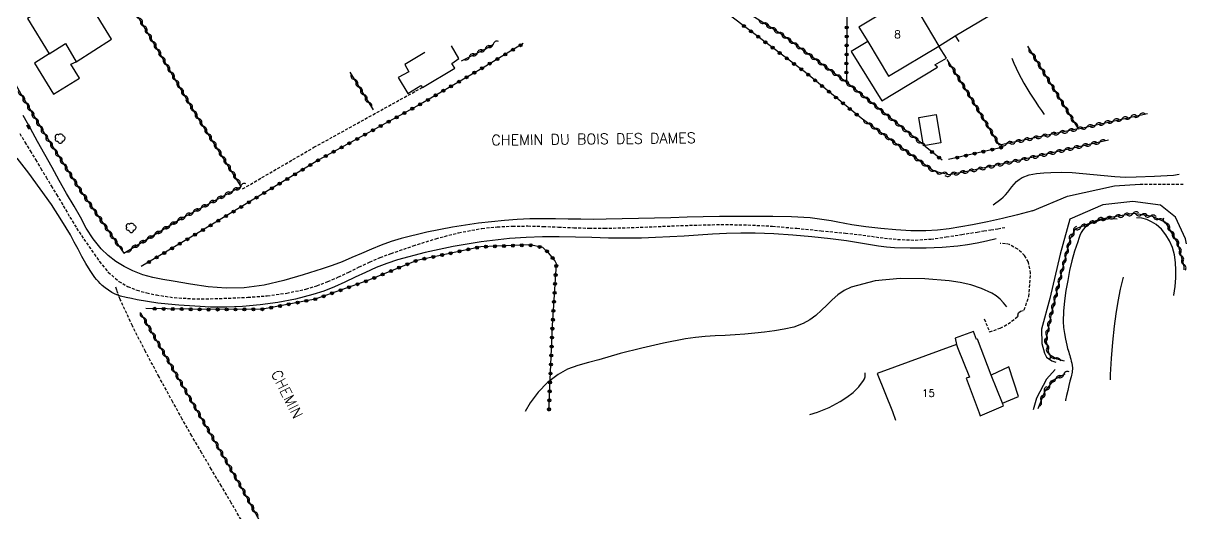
# Model space of a CAD drawing. Header units: millimetres. Extents: x 157000 to 158001, y 157000 to 158002.
# Drawn here: x 157534.4 to 157729, y 157254.3 to 157336.2 of the extents above; entities that cross this region are included whole.
import ezdxf
from ezdxf.enums import TextEntityAlignment as Align

# ---------------------------------------------------------------- set-up
doc = ezdxf.new("R2010")
doc.units = ezdxf.units.MM
doc.linetypes.add('DASHED', pattern=[0.75, 0.5, -0.25])
doc.layers.get('0').update_dxf_attribs({"linetype": 'CONTINUOUS'})
for name, color, linetype in [('W0001', 6, 'DASHED'), ('W0008', 7, 'CONTINUOUS'), ('W0017', 7, 'CONTINUOUS'), ('W0070', 7, 'DASHED'), ('W0101', 7, 'CONTINUOUS'), ('W0104', 1, 'CONTINUOUS'), ('W0112', 1, 'DASHED'), ('W0211', 2, 'CONTINUOUS'), ('W0214', 2, 'CONTINUOUS'), ('W0300', 7, 'CONTINUOUS'), ('W0310', 3, 'CONTINUOUS'), ('W0323', 7, 'CONTINUOUS'), ('W0401', 7, 'CONTINUOUS'), ('W0989', 7, 'CONTINUOUS'), ('W0991', 7, 'CONTINUOUS'), ('W1102', 7, 'CONTINUOUS')]:
    doc.layers.add(name, color=color, linetype=linetype)
doc.styles.get("Standard").update_dxf_attribs({"font": 'romans.shx', "width": 0.85})

# ---------------------------------------------------------------- blocks, each defined once
blk = doc.blocks.new('T401')
for p, q in [((-0.3, 0.3), (0, 0.3)), ((-0.3, -0.25), (-0.3, 0.3)), ((-0.3, 0.15), (0, 0.15)), ((-0.3, 0), (0, 0)), ((0, 0.3), (0, -0.25)), ((-0.3, -0.15), (0, -0.15)), ((-0.3, -0.25), (-0.3, -0.3)), ((-0.3, -0.3), (0, -0.3)), ((0, -0.3), (0, -0.25))]:
    blk.add_line(p, q)
blk = doc.blocks.new('T300')
for p, q in [((-0.8, 0.51), (-0.86, 0.34)), ((-0.86, 0.34), (-0.86, 0.17)), ((-0.86, 0.17), (-0.74, 0.06)), ((-0.69, 0.63), (-0.8, 0.51)), ((-0.8, -0.06), (-0.74, 0.06)), ((-0.74, 0.06), (-0.69, 0.11)), ((-0.57, 0.69), (-0.69, 0.63)), ((-0.46, 0.69), (-0.57, 0.69)), ((-0.29, 0.63), (-0.46, 0.69)), ((-0.29, 0.63), (-0.17, 0.74)), ((-0.23, 0.57), (-0.29, 0.63)), ((-0.17, 0.74), (-0.06, 0.8)), ((-0.06, 0.8), (0.06, 0.8)), ((0.06, 0.8), (0.23, 0.74)), ((0.23, 0.74), (0.34, 0.63)), ((0.34, 0.63), (0.4, 0.51)), ((0.46, 0.46), (0.34, 0.46)), ((0.4, 0.51), (0.4, 0.46)), ((0.57, 0.4), (0.46, 0.46)), ((0.57, 0.4), (0.69, 0.29)), ((0.69, 0.29), (0.74, 0.17)), ((0.74, 0.06), (0.69, -0.17)), ((0.74, 0.17), (0.74, 0.06)), ((-0.8, -0.17), (-0.8, -0.06)), ((-0.8, -0.23), (-0.8, -0.17)), ((-0.74, -0.34), (-0.8, -0.23)), ((-0.69, -0.4), (-0.74, -0.34)), ((-0.51, -0.46), (-0.69, -0.4)), ((-0.4, -0.46), (-0.51, -0.46)), ((-0.4, -0.46), (-0.34, -0.46)), ((-0.34, -0.46), (-0.34, -0.4)), ((-0.34, -0.51), (-0.34, -0.46)), ((-0.29, -0.63), (-0.34, -0.51)), ((-0.17, -0.74), (-0.29, -0.63)), ((-0.06, -0.8), (-0.17, -0.74)), ((0.06, -0.8), (-0.06, -0.8)), ((0.17, -0.74), (0.06, -0.8)), ((0.23, -0.69), (0.17, -0.74)), ((0.29, -0.46), (0.23, -0.46)), ((0.29, -0.63), (0.23, -0.69)), ((0.46, -0.4), (0.29, -0.46)), ((0.34, -0.51), (0.29, -0.63)), ((0.34, -0.51), (0.34, -0.46)), ((0.57, -0.34), (0.46, -0.4)), ((0.63, -0.29), (0.57, -0.34)), ((0.69, -0.17), (0.63, -0.29))]:
    blk.add_line(p, q)
blk = doc.blocks.new('t310o')
at = {"color": 0, "linetype": 'Continuous'}
for centre, start, end in [((-0.5, 0.38), 216.8699, 323.1304), ((0.5, -0.37), 36.8699, 143.1303)]:
    blk.add_arc(centre, 0.625, start, end, dxfattribs=at)
blk = doc.blocks.new('t323o')
at = {"color": 0, "linetype": 'Continuous'}
for radius in [0.25, 0.15]:
    blk.add_circle((0, 0), radius, dxfattribs=at)

msp = doc.modelspace()

# ---------------------------------------------------------------- linework, layer by layer
at = {"layer": 'W0001'}
msp.add_lwpolyline([(157533.76, 157317.72), (157534.65, 157316.27), (157535.54, 157314.81), (157536.42, 157313.35), (157537.29, 157311.89), (157538.17, 157310.42), (157539.05, 157308.96), (157539.94, 157307.51), (157541.05, 157305.63), (157542.15, 157303.75), (157543.29, 157301.88), (157544.51, 157300.07), (157545.79, 157298.2), (157547.1, 157296.31), (157548.59, 157294.51), (157550.35, 157292.98), (157551.81, 157292.13), (157553.39, 157291.51), (157555.01, 157291.07), (157556.63, 157290.71), (157559.62, 157290.27), (157562.64, 157290.09), (157565.65, 157290.09), (157568.65, 157290.17), (157571.92, 157290.32), (157575.18, 157290.58), (157578.43, 157291.01), (157581.65, 157291.7), (157583.5, 157292.26), (157585.32, 157292.95), (157587.09, 157293.72), (157588.84, 157294.55), (157590.57, 157295.39), (157592.31, 157296.21), (157594.08, 157296.97), (157595.89, 157297.65), (157599.61, 157298.92), (157603.38, 157300.12), (157607.2, 157301.13), (157611.1, 157301.84), (157613.66, 157302.11), (157616.23, 157302.23), (157618.8, 157302.25), (157621.36, 157302.18), (157623.91, 157302.07), (157626.47, 157301.96), (157629.02, 157301.89), (157631.58, 157301.88), (157634.58, 157301.94), (157637.58, 157302.04), (157640.58, 157302.16), (157643.58, 157302.29), (157646.59, 157302.39), (157649.59, 157302.47), (157652.6, 157302.48), (157655.6, 157302.43), (157659.69, 157302.22), (157663.76, 157301.86), (157667.83, 157301.45), (157671.9, 157301.05), (157673.36, 157300.9), (157674.81, 157300.72), (157676.27, 157300.52), (157677.72, 157300.32), (157679.18, 157300.15), (157680.65, 157300.01), (157682.12, 157299.92), (157683.59, 157299.9), (157686.2, 157300.06), (157688.79, 157300.41), (157691.37, 157300.84), (157693.94, 157301.24), (157695.09, 157301.42), (157696.25, 157301.6), (157697.41, 157301.79), (157698.56, 157301.99)], dxfattribs=at)
at = {"layer": 'W0008'}
for points in [[(157703.19, 157304.8), (157700.71, 157304.13), (157698.2, 157303.52), (157695.69, 157302.96), (157693.16, 157302.47), (157691.23, 157302.12), (157689.29, 157301.8), (157687.34, 157301.55), (157685.38, 157301.42), (157682.85, 157301.42), (157680.32, 157301.58), (157677.81, 157301.83), (157675.31, 157302.11), (157674.14, 157302.27), (157672.98, 157302.45), (157671.83, 157302.66), (157670.67, 157302.88), (157669.52, 157303.09), (157668.36, 157303.29), (157667.2, 157303.46), (157666.03, 157303.59), (157662.91, 157303.78), (157659.78, 157303.85), (157656.65, 157303.84), (157653.53, 157303.83), (157650.82, 157303.81), (157648.11, 157303.77), (157645.41, 157303.71), (157642.7, 157303.64), (157639.99, 157303.56), (157637.29, 157303.49), (157634.58, 157303.42), (157631.87, 157303.37), (157629.75, 157303.36), (157627.62, 157303.37), (157625.5, 157303.41), (157623.38, 157303.44), (157621.25, 157303.45), (157619.12, 157303.42), (157616.99, 157303.33), (157614.87, 157303.18), (157610.51, 157302.7), (157606.18, 157302.05), (157601.87, 157301.21), (157597.61, 157300.15), (157595.91, 157299.63), (157594.25, 157299.03), (157592.6, 157298.36), (157590.97, 157297.67), (157589.35, 157296.96), (157587.72, 157296.28), (157586.06, 157295.64), (157584.38, 157295.07), (157581.19, 157294.07), (157577.96, 157293.11), (157574.67, 157292.33), (157571.31, 157291.88), (157568.31, 157291.83), (157565.32, 157292.08), (157562.36, 157292.5), (157559.42, 157293), (157557.72, 157293.3), (157556.02, 157293.64), (157554.34, 157294.1), (157552.71, 157294.73), (157551.25, 157295.47), (157549.87, 157296.33), (157548.57, 157297.32), (157547.38, 157298.45), (157546.03, 157300.09), (157544.91, 157301.9), (157543.91, 157303.75), (157542.88, 157305.57), (157541.62, 157307.71), (157540.39, 157309.86), (157539.17, 157312.03), (157537.97, 157314.2), (157536.77, 157316.37), (157535.57, 157318.54), (157534.36, 157320.71)], [(157697.11, 157300.12), (157695.53, 157299.71), (157693.94, 157299.38), (157692.33, 157299.11), (157690.72, 157298.9), (157688.07, 157298.67), (157685.41, 157298.54), (157682.76, 157298.52), (157680.1, 157298.62), (157678.76, 157298.72), (157677.42, 157298.88), (157676.08, 157299.08), (157674.75, 157299.3), (157673.42, 157299.52), (157672.1, 157299.75), (157670.76, 157299.94), (157669.43, 157300.11), (157666.28, 157300.43), (157663.12, 157300.71), (157659.96, 157300.92), (157656.79, 157301.03), (157654.41, 157301.03), (157652.03, 157300.97), (157649.65, 157300.86), (157647.28, 157300.72), (157644.91, 157300.56), (157642.53, 157300.42), (157640.16, 157300.3), (157637.78, 157300.22), (157635.02, 157300.2), (157632.27, 157300.24), (157629.51, 157300.31), (157626.76, 157300.39), (157624, 157300.44), (157621.24, 157300.44), (157618.48, 157300.35), (157615.72, 157300.15), (157610.98, 157299.6), (157606.27, 157298.84), (157601.6, 157297.84), (157596.99, 157296.61), (157595.17, 157296), (157593.39, 157295.28), (157591.64, 157294.49), (157589.91, 157293.67), (157588.18, 157292.85), (157586.43, 157292.07), (157584.64, 157291.37), (157582.82, 157290.77), (157579.91, 157290.03), (157576.97, 157289.47), (157574, 157289.06), (157571.02, 157288.77), (157568.36, 157288.66), (157565.69, 157288.69), (157563.04, 157288.82), (157560.39, 157289), (157558.63, 157289.16), (157556.89, 157289.36), (157555.15, 157289.62), (157553.41, 157289.92), (157552.49, 157290.1), (157551.56, 157290.28), (157550.63, 157290.51), (157549.74, 157290.85), (157549.16, 157291.15), (157548.61, 157291.5), (157548.08, 157291.89), (157547.58, 157292.31), (157547.25, 157292.62), (157546.93, 157292.95), (157546.63, 157293.29), (157546.35, 157293.66), (157545.57, 157294.79), (157544.85, 157295.95), (157544.17, 157297.15), (157543.52, 157298.36), (157542.89, 157299.57), (157542.24, 157300.77), (157541.56, 157301.96), (157540.84, 157303.13), (157539.06, 157305.82), (157537.21, 157308.46), (157535.29, 157311.06), (157533.32, 157313.62)]]:
    msp.add_lwpolyline(points, dxfattribs=at)
at = {"layer": 'W0017'}
for points in [[(157703.19, 157304.8), (157709.07, 157307.21), (157716.92, 157308.97), (157721.22, 157309.27)], [(157728.99, 157299.28), (157728.8, 157300.1), (157727.12, 157303.7), (157724.64, 157305.71), (157720, 157306.37), (157714.99, 157305.76), (157709.48, 157303.39)], [(157709.48, 157303.39), (157707.85, 157297.52), (157706.1, 157290.12), (157704.71, 157284.99), (157704.75, 157282.6), (157705.21, 157281), (157705.53, 157280.28), (157706.42, 157279.68), (157707.12, 157279.49)], [(157706.99, 157278.26), (157705.56, 157276.61), (157703.89, 157273.43), (157703.3, 157271.51)]]:
    msp.add_lwpolyline(points, dxfattribs=at)
at = {"layer": 'W0070'}
msp.add_lwpolyline([(157570.79, 157253.14), (157569.16, 157255.95), (157567.51, 157258.75), (157565.85, 157261.54), (157564.2, 157264.34), (157562.56, 157267.14), (157560.95, 157269.96), (157559.38, 157272.8), (157557.08, 157277.02), (157554.8, 157281.26), (157552.61, 157285.56), (157550.6, 157289.93), (157550.38, 157290.46), (157550.17, 157291), (157549.99, 157291.54), (157549.82, 157292.09)], dxfattribs=at)
at = {"layer": 'W0101'}
for points in [[(157687.52, 157332.33), (157690.3, 157334.03), (157695.76, 157337.31), (157696.26, 157337.63), (157690.71, 157345.59), (157685.54, 157342.21), (157684.85, 157342.94), (157682.23, 157341.33)], [(157542.05, 157344.73), (157539.15, 157342.91), (157540.69, 157340.4), (157535.09, 157336.95), (157538.69, 157331.03)], [(157543.23, 157329.73), (157549.13, 157333.51), (157545.39, 157339.58), (157542.05, 157344.73)], [(157682.23, 157341.33), (157679.64, 157339.74), (157680.01, 157339.02), (157674.15, 157335.49), (157675.65, 157333.13), (157679.12, 157327.3), (157687.52, 157332.33)], [(157538.68, 157331.02), (157541.4, 157332.75), (157543.23, 157329.73)], [(157690.52, 157282.44), (157677.23, 157277.59), (157679.77, 157271.22), (157680.29, 157269.78)], [(157690.52, 157282.44), (157690.69, 157281.93), (157692.66, 157276.94), (157692.14, 157276.77), (157694.29, 157271.02)]]:
    msp.add_lwpolyline(points, dxfattribs=at)
at = {"layer": 'W0104'}
for points in [[(157690.3, 157334.03), (157690.87, 157333.13)], [(157601.54, 157331.26), (157598.18, 157329.27), (157598.87, 157328.04), (157597.11, 157327.11), (157598.68, 157324.39), (157600.88, 157325.74), (157601.14, 157325.41), (157606.59, 157328.63), (157606.09, 157329.4), (157607.26, 157330.25), (157605.98, 157332.37)], [(157675.65, 157333.13), (157672.88, 157331.46), (157678.03, 157323.17), (157687.29, 157328.81), (157686.89, 157329.23), (157688.8, 157330.3), (157687.52, 157332.32), (157687.52, 157332.33)], [(157538.69, 157331.03), (157536.26, 157329.51), (157539.42, 157324.3), (157543.78, 157326.95), (157542.33, 157329.32), (157543.23, 157329.73)], [(157693.36, 157284.59), (157690.25, 157283.46), (157690.52, 157282.44)], [(157694.29, 157271.02), (157694.43, 157270.49), (157698.34, 157272.19), (157698.21, 157272.61), (157700.85, 157273.72), (157699.26, 157278.68), (157696.31, 157277.31), (157694.01, 157283.31), (157693.82, 157283.25), (157693.36, 157284.59)], [(157698.2, 157272.6), (157696.31, 157277.31)]]:
    msp.add_lwpolyline(points, dxfattribs=at)
msp.add_lwpolyline([(157687.11, 157320.9), (157687.9, 157316.15), (157685, 157315.67), (157684.21, 157320.42)], close=True, dxfattribs=at)
at = {"layer": 'W0112'}
for points in [[(157571.06, 157308.46), (157583, 157315.41), (157601.07, 157325.4)], [(157721.21, 157309.27), (157728.4, 157309.22)], [(157696.02, 157284.53), (157697.81, 157285.15), (157699.12, 157285.87), (157700.65, 157287.03), (157700.79, 157287.14), (157700.76, 157287.36), (157700.88, 157287.72), (157701.19, 157288.02), (157701.83, 157288.18), (157701.84, 157288.2), (157702.59, 157290.46), (157702.89, 157294.34), (157702.53, 157296.22), (157701.9, 157297.3), (157700.75, 157298.37), (157699.37, 157299.13), (157698.69, 157299.28), (157697.81, 157299.31)], [(157695.15, 157286.71), (157696.02, 157284.53)]]:
    msp.add_lwpolyline(points, dxfattribs=at)
at = {"layer": 'W0211'}
for points in [[(157717.36, 157303.41), (157716.37, 157303.44), (157715.38, 157303.36), (157714.41, 157303.16), (157713.46, 157302.86), (157712.96, 157302.64), (157712.49, 157302.36), (157712.05, 157302.03), (157711.66, 157301.64), (157711.35, 157301.17), (157711.12, 157300.66), (157710.94, 157300.13), (157710.77, 157299.62), (157710.25, 157298.03), (157709.81, 157296.42), (157709.42, 157294.79), (157709.1, 157293.15), (157708.8, 157291.45), (157708.56, 157289.74), (157708.39, 157288.01), (157708.36, 157286.28), (157708.42, 157285.28), (157708.56, 157284.29), (157708.74, 157283.31), (157708.94, 157282.34), (157709.01, 157282.04), (157709.09, 157281.75), (157709.18, 157281.46), (157709.27, 157281.17), (157709.36, 157280.88), (157709.45, 157280.58), (157709.53, 157280.29), (157709.61, 157280), (157709.7, 157279.64), (157709.79, 157279.28), (157709.86, 157278.91), (157709.89, 157278.54), (157709.82, 157277.78), (157709.66, 157277.03), (157709.46, 157276.29), (157709.29, 157275.55), (157709.11, 157274.73), (157708.92, 157273.91), (157708.73, 157273.1), (157708.71, 157273.01)], [(157726.83, 157290.61), (157726.85, 157290.7), (157726.97, 157291.42), (157727.06, 157292.14), (157727.13, 157292.87), (157727.17, 157293.6), (157727.18, 157294.86), (157727.14, 157296.14), (157726.97, 157297.41), (157726.62, 157298.65), (157726.14, 157299.74), (157725.53, 157300.76), (157724.78, 157301.7), (157723.89, 157302.5), (157723.14, 157302.97), (157722.33, 157303.32), (157721.48, 157303.54), (157720.6, 157303.63)], [(157698.91, 157288.73), (157698.38, 157289.41), (157697.78, 157290.02), (157697.12, 157290.56), (157696.39, 157291.02), (157694.69, 157291.82), (157692.91, 157292.4), (157691.09, 157292.8), (157689.25, 157293.06), (157685.18, 157293.4), (157681.05, 157293.48), (157676.91, 157293.08), (157672.87, 157291.99), (157671.71, 157291.44), (157670.66, 157290.71), (157669.69, 157289.89), (157668.79, 157289.02), (157667.9, 157288.15), (157666.98, 157287.3), (157665.97, 157286.54), (157664.87, 157285.92), (157663.3, 157285.34), (157661.67, 157284.98), (157660.03, 157284.74), (157658.4, 157284.51), (157656.75, 157284.3), (157655.1, 157284.14), (157653.44, 157284.04), (157651.78, 157283.95), (157650.13, 157283.86), (157648.47, 157283.74), (157646.81, 157283.58), (157645.17, 157283.35), (157641.49, 157282.67), (157637.84, 157281.84), (157634.23, 157280.9), (157630.64, 157279.87), (157628.92, 157279.4), (157627.16, 157278.93), (157625.44, 157278.32), (157623.83, 157277.43), (157622.08, 157276.06), (157620.51, 157274.47), (157619.17, 157272.69), (157618.34, 157271.24)]]:
    msp.add_lwpolyline(points, dxfattribs=at)
at = {"layer": 'W0214'}
for points in [[(157718.36, 157293.71), (157717.9, 157291.67), (157717.5, 157289.61), (157717.15, 157287.55), (157716.86, 157285.47), (157716.57, 157282.79), (157716.37, 157280.1), (157716.23, 157277.41), (157716.19, 157276.53)], [(157665.94, 157270.71), (157667.22, 157271.13), (157669.18, 157271.91), (157671.05, 157272.9), (157672.14, 157273.61), (157673.2, 157274.4), (157674.17, 157275.32), (157674.95, 157276.41), (157675.1, 157276.71), (157675.19, 157277.03), (157675.23, 157277.36), (157675.22, 157277.7)]]:
    msp.add_lwpolyline(points, dxfattribs=at)
at = {"layer": 'W0300'}
for points in [[(157699.73, 157330.3), (157700.09, 157329.46), (157700.48, 157328.63), (157700.88, 157327.8), (157701.3, 157326.99), (157701.77, 157326.14), (157702.27, 157325.3), (157702.78, 157324.46), (157703.3, 157323.64), (157703.75, 157322.94), (157704.21, 157322.25), (157704.69, 157321.56), (157705.17, 157320.89)], [(157696.61, 157305.81), (157697.06, 157306.1), (157697.49, 157306.41), (157697.91, 157306.74), (157698.32, 157307.09), (157698.72, 157307.48), (157699.09, 157307.91), (157699.44, 157308.36), (157699.78, 157308.8), (157700.14, 157309.25), (157700.54, 157309.67), (157700.98, 157310.05), (157701.47, 157310.36), (157702.64, 157310.82), (157703.86, 157311.05), (157705.09, 157311.15), (157706.29, 157311.21), (157708.08, 157311.26), (157709.87, 157311.19), (157711.65, 157311.05), (157713.42, 157310.86), (157715.19, 157310.67), (157716.97, 157310.52), (157718.75, 157310.44), (157720.54, 157310.47), (157723.63, 157310.58), (157726.79, 157310.74), (157727.77, 157310.9)]]:
    msp.add_lwpolyline(points, dxfattribs=at)
at = {"layer": 'W0310'}
for points in [[(157551.2, 157297.69), (157560.89, 157303.54), (157570.84, 157308.87), (157563.27, 157320.84), (157554.44, 157335.83), (157544.13, 157353.11)], [(157684.74, 157315.98), (157677.33, 157322.04), (157671.83, 157326.49), (157661.3, 157334.28), (157650.54, 157341.07), (157641.82, 157346.64)], [(157528.84, 157336.91), (157529.3, 157333.3), (157530.86, 157329.86), (157534.21, 157323.87), (157538, 157317.47), (157544.11, 157307.93), (157551.19, 157297.69)], [(157607.66, 157329.86), (157611.68, 157331.9), (157613.01, 157332.64)], [(157702.38, 157332.35), (157710.87, 157318.49), (157697.68, 157315.77), (157692.49, 157324.34), (157688.95, 157330.1)], [(157588.98, 157327.98), (157592.92, 157321.67)], [(157715.93, 157316.63), (157701.57, 157313.36), (157692.82, 157311.46), (157689.24, 157310.83), (157686.68, 157311.4), (157682.98, 157314.11), (157674.52, 157320.29)], [(157710.87, 157318.49), (157719.91, 157320.53), (157722.43, 157321.06)], [(157728.6, 157294.9), (157728.61, 157295.48), (157727.55, 157299.38), (157725.51, 157302.85), (157723.28, 157303.86), (157720.14, 157304.33), (157714.36, 157303.32), (157710.34, 157301.69), (157709.54, 157300.17), (157707.68, 157293), (157706.26, 157287.26), (157705.42, 157283.21), (157705.92, 157280.82), (157707.28, 157280.01), (157708.5, 157279.71)], [(157617.52, 157171), (157612.87, 157179.95), (157599.91, 157204.15), (157583.62, 157235.01), (157571.22, 157257.9), (157554.04, 157287.65)], [(157708.62, 157277.49), (157706.76, 157276.49), (157705.29, 157274.6), (157704.08, 157271.64)]]:
    msp.add_lwpolyline(points, dxfattribs=at)
at = {"layer": 'W0323'}
for points in [[(157673.81, 157349.2), (157672.37, 157348.36), (157672.17, 157338.79), (157672.07, 157326.44)], [(157674.52, 157320.29), (157665.21, 157327.94), (157652.53, 157337.5), (157648.38, 157340.39), (157643.75, 157342.73), (157643.5, 157342.79)], [(157618, 157332.75), (157611.17, 157328.67), (157600.82, 157322.62), (157583.92, 157313.36), (157563.36, 157300.94), (157554.09, 157295.45)], [(157688.1, 157313.26), (157685.24, 157315.56)], [(157698.09, 157315.39), (157689.16, 157313.36)], [(157622.3, 157271.27), (157622.91, 157285.6), (157623.55, 157295.93), (157623.27, 157296.45), (157622.3, 157297.73), (157621.31, 157298.65), (157619.09, 157299.07), (157610.9, 157298.76), (157600.2, 157296.49), (157592, 157293.12), (157583.19, 157290.01), (157574.47, 157288.32), (157565.6, 157288.26), (157554.87, 157288.43)]]:
    msp.add_lwpolyline(points, dxfattribs=at)
at = {"layer": 'W1102'}
msp.add_lwpolyline([(157682.23, 157341.33), (157687.52, 157332.33)], dxfattribs=at)

# ---------------------------------------------------------------- block references
at = {"layer": 'W0300'}
for p in [(157540.56, 157316.86), (157552.44, 157301.93)]:
    msp.add_blockref('T300', p, dxfattribs=at)
at = {"layer": 'W0310'}
for p, rotation in [((157553.76, 157336.98), 120.8124029093603), ((157554.53, 157335.69), 120.5129738071819), ((157658.28, 157336.18), 147.7522014545094), ((157659.55, 157335.38), 147.7522014545094), ((157555.29, 157334.39), 120.5129738071819), ((157556.05, 157333.1), 120.5129738071819), ((157660.82, 157334.58), 147.7522014545094), ((157662.05, 157333.72), 143.4958858783561), ((157556.81, 157331.81), 120.5129738071819), ((157610.34, 157331.22), 26.8832630844528), ((157611.67, 157331.9), 26.8832630844528), ((157612.98, 157332.63), 29.20979272196738), ((157663.25, 157332.83), 143.4958858783561), ((157664.46, 157331.94), 143.4958858783561), ((157665.67, 157331.04), 143.4958858783561), ((157703.15, 157331.09), 301.4910563786682), ((157557.57, 157330.52), 120.5129738071819), ((157558.33, 157329.23), 120.5129738071819), ((157609, 157330.54), 26.8832630844528), ((157666.87, 157330.15), 143.4958858783561), ((157668.08, 157329.26), 143.4958858783561), ((157703.94, 157329.81), 301.4910563786682), ((157559.1, 157327.93), 120.5129738071819), ((157669.28, 157328.37), 143.4958858783561), ((157670.49, 157327.48), 143.4958858783561), ((157689.73, 157328.82), 121.642477960924), ((157690.52, 157327.54), 121.642477960924), ((157704.72, 157328.53), 301.4910563786682), ((157705.5, 157327.25), 301.4910563786682), ((157559.86, 157326.64), 120.5129738071819), ((157560.62, 157325.35), 120.5129738071819), ((157589.74, 157326.76), 301.9124362163008), ((157590.54, 157325.49), 301.9124362163008), ((157671.69, 157326.58), 143.4958858783561), ((157672.86, 157325.65), 141.0569522052147), ((157691.31, 157326.26), 121.642477960924), ((157706.29, 157325.97), 301.4910563786682), ((157534.07, 157324.12), 299.1972717704829), ((157561.38, 157324.06), 120.5129738071819), ((157591.33, 157324.21), 301.9124362163008), ((157674.03, 157324.7), 141.0569522052147), ((157675.2, 157323.76), 141.0569522052147), ((157692.1, 157324.99), 121.642477960924), ((157692.88, 157323.71), 121.2090616656717), ((157707.07, 157324.69), 301.4910563786682), ((157707.85, 157323.41), 301.4910563786682), ((157534.83, 157322.82), 300.624153614628), ((157535.6, 157321.53), 300.624153614628), ((157562.14, 157322.76), 120.5129738071819), ((157562.9, 157321.47), 120.5129738071819), ((157592.12, 157322.94), 301.9124362163008), ((157676.36, 157322.82), 141.0569522052147), ((157677.53, 157321.87), 140.7139617931277), ((157693.66, 157322.42), 121.2090616656717), ((157694.43, 157321.14), 121.2090616656717), ((157708.64, 157322.13), 301.4910563786682), ((157536.36, 157320.24), 300.624153614628), ((157563.69, 157320.19), 122.2940082881312), ((157675.73, 157319.41), 143.8684796361797), ((157678.69, 157320.92), 140.7139617931277), ((157679.85, 157319.97), 140.7139617931277), ((157695.21, 157319.86), 121.2090616656717), ((157709.42, 157320.85), 301.4910563786682), ((157710.21, 157319.57), 301.4910563786682), ((157716.72, 157319.81), 12.65686448177176), ((157718.18, 157320.14), 12.65686448177176), ((157719.65, 157320.47), 12.65686448177176), ((157721.11, 157320.78), 12.01236981193322), ((157537.12, 157318.95), 300.624153614628), ((157537.89, 157317.66), 300.624153614628), ((157564.49, 157318.92), 122.2940082881312), ((157565.29, 157317.66), 122.2940082881312), ((157676.94, 157318.52), 143.8684796361797), ((157678.16, 157317.64), 143.8684796361797), ((157681.01, 157319.02), 140.7139617931277), ((157682.17, 157318.07), 140.7139617931277), ((157695.99, 157318.58), 121.2090616656717), ((157696.76, 157317.29), 121.2090616656717), ((157707.7, 157317.84), 191.663064554988), ((157709.17, 157318.14), 191.663064554988), ((157710.64, 157318.45), 191.663064554988), ((157712.33, 157318.82), 12.65686448177176), ((157713.79, 157319.15), 12.65686448177176), ((157715.26, 157319.48), 12.65686448177176), ((157538.69, 157316.39), 302.6306626164134), ((157566.09, 157316.39), 122.2940082881312), ((157679.37, 157316.75), 143.8684796361797), ((157680.58, 157315.87), 143.8684796361797), ((157683.34, 157317.12), 140.7139617931277), ((157684.5, 157316.17), 140.7139617931277), ((157697.54, 157316.01), 121.2090616656717), ((157698.88, 157316.02), 191.663064554988), ((157700.35, 157316.32), 191.663064554988), ((157701.82, 157316.63), 191.663064554988), ((157703.29, 157316.93), 191.663064554988), ((157704.76, 157317.23), 191.663064554988), ((157706.23, 157317.54), 191.663064554988), ((157713.01, 157315.97), 192.8190941651803), ((157714.47, 157316.3), 192.8190941651803), ((157539.5, 157315.13), 302.6306626164134), ((157540.31, 157313.87), 302.6306626164134), ((157566.89, 157315.12), 122.2940082881312), ((157567.69, 157313.85), 122.2940082881312), ((157681.79, 157314.98), 143.8684796361797), ((157683, 157314.1), 143.7898230903798), ((157704.23, 157313.97), 192.8190941651803), ((157705.69, 157314.3), 192.8190941651803), ((157707.16, 157314.64), 192.8190941651803), ((157708.62, 157314.97), 192.8190941651803), ((157710.08, 157315.3), 192.8190941651803), ((157711.54, 157315.63), 192.8190941651803), ((157541.12, 157312.6), 302.6306626164134), ((157568.49, 157312.58), 122.2940082881312), ((157684.21, 157313.21), 143.7898230903798), ((157685.42, 157312.33), 143.7898230903798), ((157695.44, 157312.03), 192.2704857617388), ((157696.91, 157312.35), 192.2704857617388), ((157698.37, 157312.67), 192.2704857617388), ((157699.84, 157312.99), 192.2704857617388), ((157701.31, 157313.31), 192.2704857617388), ((157702.77, 157313.64), 192.8190941651803), ((157541.93, 157311.34), 302.6306626164134), ((157542.74, 157310.08), 302.6306626164134), ((157569.3, 157311.32), 122.2940082881312), ((157570.1, 157310.05), 122.2940082881312), ((157686.63, 157311.44), 143.7898230903798), ((157688.09, 157311.09), 167.4688225419498), ((157689.55, 157310.89), 189.9239148627405), ((157691.03, 157311.15), 189.9239148627405), ((157692.51, 157311.41), 189.9239148627405), ((157693.98, 157311.71), 192.2704857617388), ((157543.54, 157308.81), 302.6306626164134), ((157544.37, 157307.56), 304.6532634289204), ((157569.42, 157308.11), 28.19424155237859), ((157570.74, 157308.82), 28.19424155237859), ((157545.22, 157306.32), 304.6532634289204), ((157565.46, 157305.99), 28.19424155237859), ((157566.78, 157306.69), 28.19424155237859), ((157568.1, 157307.4), 28.19424155237859), ((157546.07, 157305.09), 304.6532634289204), ((157546.93, 157303.86), 304.6532634289204), ((157562.81, 157304.57), 28.19424155237859), ((157564.13, 157305.28), 28.19424155237859), ((157719.97, 157304.3), 189.9570421836046), ((157547.78, 157302.62), 304.6532634289204), ((157558.91, 157302.34), 31.12876847662695), ((157560.19, 157303.12), 31.12876847662695), ((157561.49, 157303.86), 28.19424155237859), ((157711.3, 157302.08), 201.9732177688628), ((157712.69, 157302.64), 201.9732177688628), ((157714.08, 157303.2), 201.9732177688628), ((157715.54, 157303.52), 189.9570421836046), ((157717.02, 157303.78), 189.9570421836046), ((157718.5, 157304.04), 189.9570421836046), ((157721.46, 157304.13), 171.5618177232715), ((157722.94, 157303.91), 171.5618177232715), ((157724.33, 157303.39), 155.6431767151258), ((157725.62, 157302.68), 120.4511109156968), ((157548.63, 157301.39), 304.6532634289204), ((157549.48, 157300.15), 304.6532634289204), ((157555.05, 157300.01), 31.12876847662695), ((157556.34, 157300.79), 31.12876847662695), ((157557.62, 157301.56), 31.12876847662695), ((157709.48, 157299.94), 255.5002207055252), ((157710.12, 157301.28), 242.2290567084516), ((157726.38, 157301.38), 120.4511109156968), ((157727.14, 157300.09), 120.4511109156968), ((157550.34, 157298.92), 304.6532634289204), ((157552.49, 157298.46), 31.12876847662695), ((157553.77, 157299.24), 31.12876847662695), ((157709.1, 157298.48), 255.5002207055252), ((157727.73, 157298.73), 105.1032729207982), ((157708.72, 157297.03), 255.5002207055252), ((157728.12, 157297.28), 105.1032729207982), ((157728.51, 157295.83), 105.1032729207982), ((157707.97, 157294.13), 255.5002207055252), ((157708.35, 157295.58), 255.5002207055252), ((157707.6, 157292.67), 256.0458891874187), ((157707.24, 157291.22), 256.0458891874187), ((157706.52, 157288.31), 256.0458891874187), ((157706.88, 157289.76), 256.0458891874187), ((157554.45, 157286.94), 120.008867609334), ((157706.17, 157286.85), 258.28719620224), ((157555.2, 157285.64), 120.008867609334), ((157555.95, 157284.34), 120.008867609334), ((157705.87, 157285.38), 258.28719620224), ((157556.71, 157283.04), 120.008867609334), ((157705.56, 157283.91), 258.28719620224), ((157705.58, 157282.44), 281.7596978586617), ((157557.46, 157281.74), 120.008867609334), ((157558.21, 157280.44), 120.008867609334), ((157705.88, 157280.97), 281.7596978586617), ((157558.96, 157279.15), 120.008867609334), ((157707.07, 157280.13), 329.4462908421208), ((157559.71, 157277.85), 120.008867609334), ((157560.46, 157276.55), 120.008867609334), ((157707.12, 157276.69), 208.368570066713), ((157708.44, 157277.4), 208.368570066713), ((157561.21, 157275.25), 120.008867609334), ((157705.22, 157274.42), 247.7515583925803), ((157706.09, 157275.63), 232.2110743475227), ((157561.96, 157273.95), 120.008867609334), ((157562.71, 157272.65), 120.008867609334), ((157704.65, 157273.03), 247.7515583925803), ((157563.46, 157271.35), 120.008867609334), ((157564.21, 157270.05), 120.008867609334), ((157564.96, 157268.75), 120.008867609334), ((157565.71, 157267.46), 120.008867609334), ((157566.46, 157266.16), 120.008867609334), ((157567.21, 157264.86), 120.008867609334), ((157567.96, 157263.56), 120.008867609334), ((157568.71, 157262.26), 120.008867609334), ((157569.46, 157260.96), 120.008867609334), ((157570.21, 157259.66), 120.008867609334), ((157570.96, 157258.36), 120.008867609334), ((157571.69, 157257.05), 118.4404289422195), ((157572.4, 157255.73), 118.4404289422195), ((157573.11, 157254.41), 118.4404289422195)]:
    msp.add_blockref('t310o', p, dxfattribs=dict(at, rotation=rotation))
at = {"layer": 'W0323'}
for p, rotation in [((157654.92, 157335.69), 142.9987680349842), ((157656.12, 157334.79), 142.9987680349842), ((157657.32, 157333.89), 142.9987680349842), ((157672.13, 157333.94), 269.5223530087306), ((157672.14, 157335.44), 269.5223530087306), ((157616.27, 157331.72), 210.8287043496421), ((157617.56, 157332.49), 210.8287043496421), ((157658.52, 157332.98), 142.9987680349842), ((157659.72, 157332.08), 142.9987680349842), ((157672.12, 157332.44), 269.5223530087306), ((157613.7, 157330.18), 210.8287043496421), ((157614.99, 157330.95), 210.8287043496421), ((157660.91, 157331.18), 142.9987680349842), ((157662.11, 157330.28), 142.9987680349842), ((157672.1, 157330.94), 269.5223530087306), ((157609.83, 157327.89), 210.3255518746399), ((157611.12, 157328.64), 210.3255518746399), ((157612.41, 157329.41), 210.8287043496421), ((157663.31, 157329.37), 142.9987680349842), ((157664.51, 157328.47), 142.9987680349842), ((157672.08, 157327.94), 269.5223530087306), ((157672.09, 157329.44), 269.5223530087306), ((157607.24, 157326.37), 210.3255518746399), ((157608.53, 157327.13), 210.3255518746399), ((157665.69, 157327.55), 140.5894987815765), ((157666.85, 157326.59), 140.5894987815765), ((157668.01, 157325.64), 140.5894987815765), ((157603.35, 157324.1), 210.3255518746399), ((157604.65, 157324.86), 210.3255518746399), ((157605.94, 157325.61), 210.3255518746399), ((157669.17, 157324.69), 140.5894987815765), ((157670.33, 157323.74), 140.5894987815765), ((157599.45, 157321.87), 208.7160754177128), ((157600.76, 157322.59), 208.7160754177128), ((157602.06, 157323.34), 210.3255518746399), ((157671.48, 157322.79), 140.5894987815765), ((157672.64, 157321.83), 140.5894987815765), ((157596.82, 157320.42), 208.7160754177128), ((157598.13, 157321.14), 208.7160754177128), ((157673.8, 157320.88), 140.5894987815765), ((157592.87, 157318.26), 208.7160754177128), ((157594.18, 157318.98), 208.7160754177128), ((157595.5, 157319.7), 208.7160754177128), ((157588.92, 157316.1), 208.7160754177128), ((157590.24, 157316.82), 208.7160754177128), ((157591.55, 157317.54), 208.7160754177128), ((157586.29, 157314.66), 208.7160754177128), ((157587.61, 157315.38), 208.7160754177128), ((157686.41, 157314.62), 141.0715205229023), ((157692.09, 157314.03), 192.8206285224009), ((157693.55, 157314.36), 192.8206285224009), ((157695.01, 157314.69), 192.8206285224009), ((157696.48, 157315.03), 192.8206285224009), ((157697.94, 157315.36), 192.8206285224009), ((157582.38, 157312.43), 211.1450134190247), ((157583.67, 157313.21), 211.1450134190247), ((157584.98, 157313.94), 208.7160754177128), ((157687.58, 157313.68), 141.0715205229023), ((157690.62, 157313.69), 192.8206285224009), ((157578.53, 157310.1), 211.1450134190247), ((157579.81, 157310.88), 211.1450134190247), ((157581.1, 157311.65), 211.1450134190247), ((157575.96, 157308.55), 211.1450134190247), ((157577.25, 157309.33), 211.1450134190247), ((157572.11, 157306.22), 211.1450134190247), ((157573.4, 157307), 211.1450134190247), ((157574.68, 157307.78), 211.1450134190247), ((157569.54, 157304.67), 211.1450134190247), ((157570.83, 157305.45), 211.1450134190247), ((157565.69, 157302.34), 211.1450134190247), ((157566.98, 157303.12), 211.1450134190247), ((157568.26, 157303.9), 211.1450134190247), ((157563.12, 157300.8), 210.6164583912217), ((157564.41, 157301.57), 211.1450134190247), ((157559.25, 157298.5), 210.6164583912217), ((157560.54, 157299.27), 210.6164583912217), ((157561.83, 157300.03), 210.6164583912217), ((157610.29, 157298.63), 191.9498927829634), ((157611.77, 157298.79), 182.1345627665375), ((157613.27, 157298.85), 182.1345627665375), ((157614.77, 157298.9), 182.1345627665375), ((157616.27, 157298.96), 182.1345627665375), ((157617.77, 157299.02), 182.1345627665375), ((157619.26, 157299.03), 169.3273248569843), ((157620.74, 157298.75), 169.3273248569843), ((157556.67, 157296.98), 210.6164583912217), ((157557.96, 157297.74), 210.6164583912217), ((157601.48, 157296.77), 191.9498927829634), ((157602.95, 157297.08), 191.9498927829634), ((157604.42, 157297.39), 191.9498927829634), ((157605.88, 157297.7), 191.9498927829634), ((157607.35, 157298.01), 191.9498927829634), ((157608.82, 157298.32), 191.9498927829634), ((157621.98, 157298.02), 137.4296364700426), ((157622.94, 157296.88), 127.0049954109994), ((157555.38, 157296.21), 210.6164583912217), ((157595.86, 157294.71), 202.3601176490154), ((157597.25, 157295.28), 202.3601176490154), ((157598.64, 157295.85), 202.3601176490154), ((157600.02, 157296.42), 202.3601176490154), ((157623.53, 157295.56), 86.45371730565915), ((157591.69, 157293.01), 199.4597809574873), ((157593.09, 157293.57), 202.3601176490154), ((157594.47, 157294.14), 202.3601176490154), ((157623.43, 157294.06), 86.45371730565915), ((157586.04, 157291.01), 199.4597809574873), ((157587.45, 157291.51), 199.4597809574873), ((157588.87, 157292.01), 199.4597809574873), ((157590.28, 157292.51), 199.4597809574873), ((157623.25, 157291.07), 86.45371730565915), ((157623.34, 157292.56), 86.45371730565915), ((157577.32, 157288.87), 190.9269128913338), ((157578.79, 157289.16), 190.9269128913338), ((157580.26, 157289.44), 190.9269128913338), ((157581.74, 157289.73), 190.9269128913338), ((157583.21, 157290.01), 199.4597809574873), ((157584.62, 157290.51), 199.4597809574873), ((157623.15, 157289.57), 86.45371730565915), ((157556.37, 157288.41), 179.0764711690956), ((157557.87, 157288.38), 179.0764711690956), ((157559.37, 157288.36), 179.0764711690956), ((157560.87, 157288.34), 179.0764711690956), ((157562.37, 157288.31), 179.0764711690956), ((157563.87, 157288.29), 179.0764711690956), ((157565.37, 157288.26), 179.0764711690956), ((157566.87, 157288.27), 180.4137741074547), ((157568.37, 157288.28), 180.4137741074547), ((157569.87, 157288.29), 180.4137741074547), ((157571.37, 157288.3), 180.4137741074547), ((157572.87, 157288.31), 180.4137741074547), ((157574.37, 157288.32), 180.4137741074547), ((157575.84, 157288.59), 190.9269128913338), ((157623.06, 157288.07), 86.45371730565915), ((157622.89, 157285.08), 87.58710183686854), ((157622.97, 157286.58), 86.45371730565915), ((157622.82, 157283.58), 87.58710183686854), ((157622.76, 157282.08), 87.58710183686854), ((157622.63, 157279.08), 87.58710183686854), ((157622.7, 157280.58), 87.58710183686854), ((157622.57, 157277.58), 87.58710183686854), ((157622.51, 157276.09), 87.58710183686854), ((157622.44, 157274.59), 87.58710183686854), ((157622.32, 157271.59), 87.58710183686854), ((157622.38, 157273.09), 87.58710183686854)]:
    msp.add_blockref('t323o', p, dxfattribs=dict(at, rotation=rotation))
at = {"layer": 'W0401', "rotation": 29.05894784363654}
msp.add_blockref('T401', (157535.37, 157318.93), dxfattribs=at)

# ---------------------------------------------------------------- texts
at = {"layer": 'W0989'}
msp.add_text('CHEMIN DU BOIS DES DAMES', height=1.75, rotation=0.6399, dxfattribs=at).set_placement((157612.68, 157315.74))
msp.add_text('CHEMIN', height=1.75, rotation=296.6552, dxfattribs=at).set_placement((157578.5, 157274.11), align=Align.MIDDLE)
at = {"layer": 'W0991'}
for s, p in [('8', (157680.63, 157334.31)), ('15', (157685.8, 157274.3))]:
    msp.add_text(s, height=1.25, dxfattribs=at).set_placement(p, align=Align.MIDDLE_CENTER)

doc.saveas('drawing.dxf')
